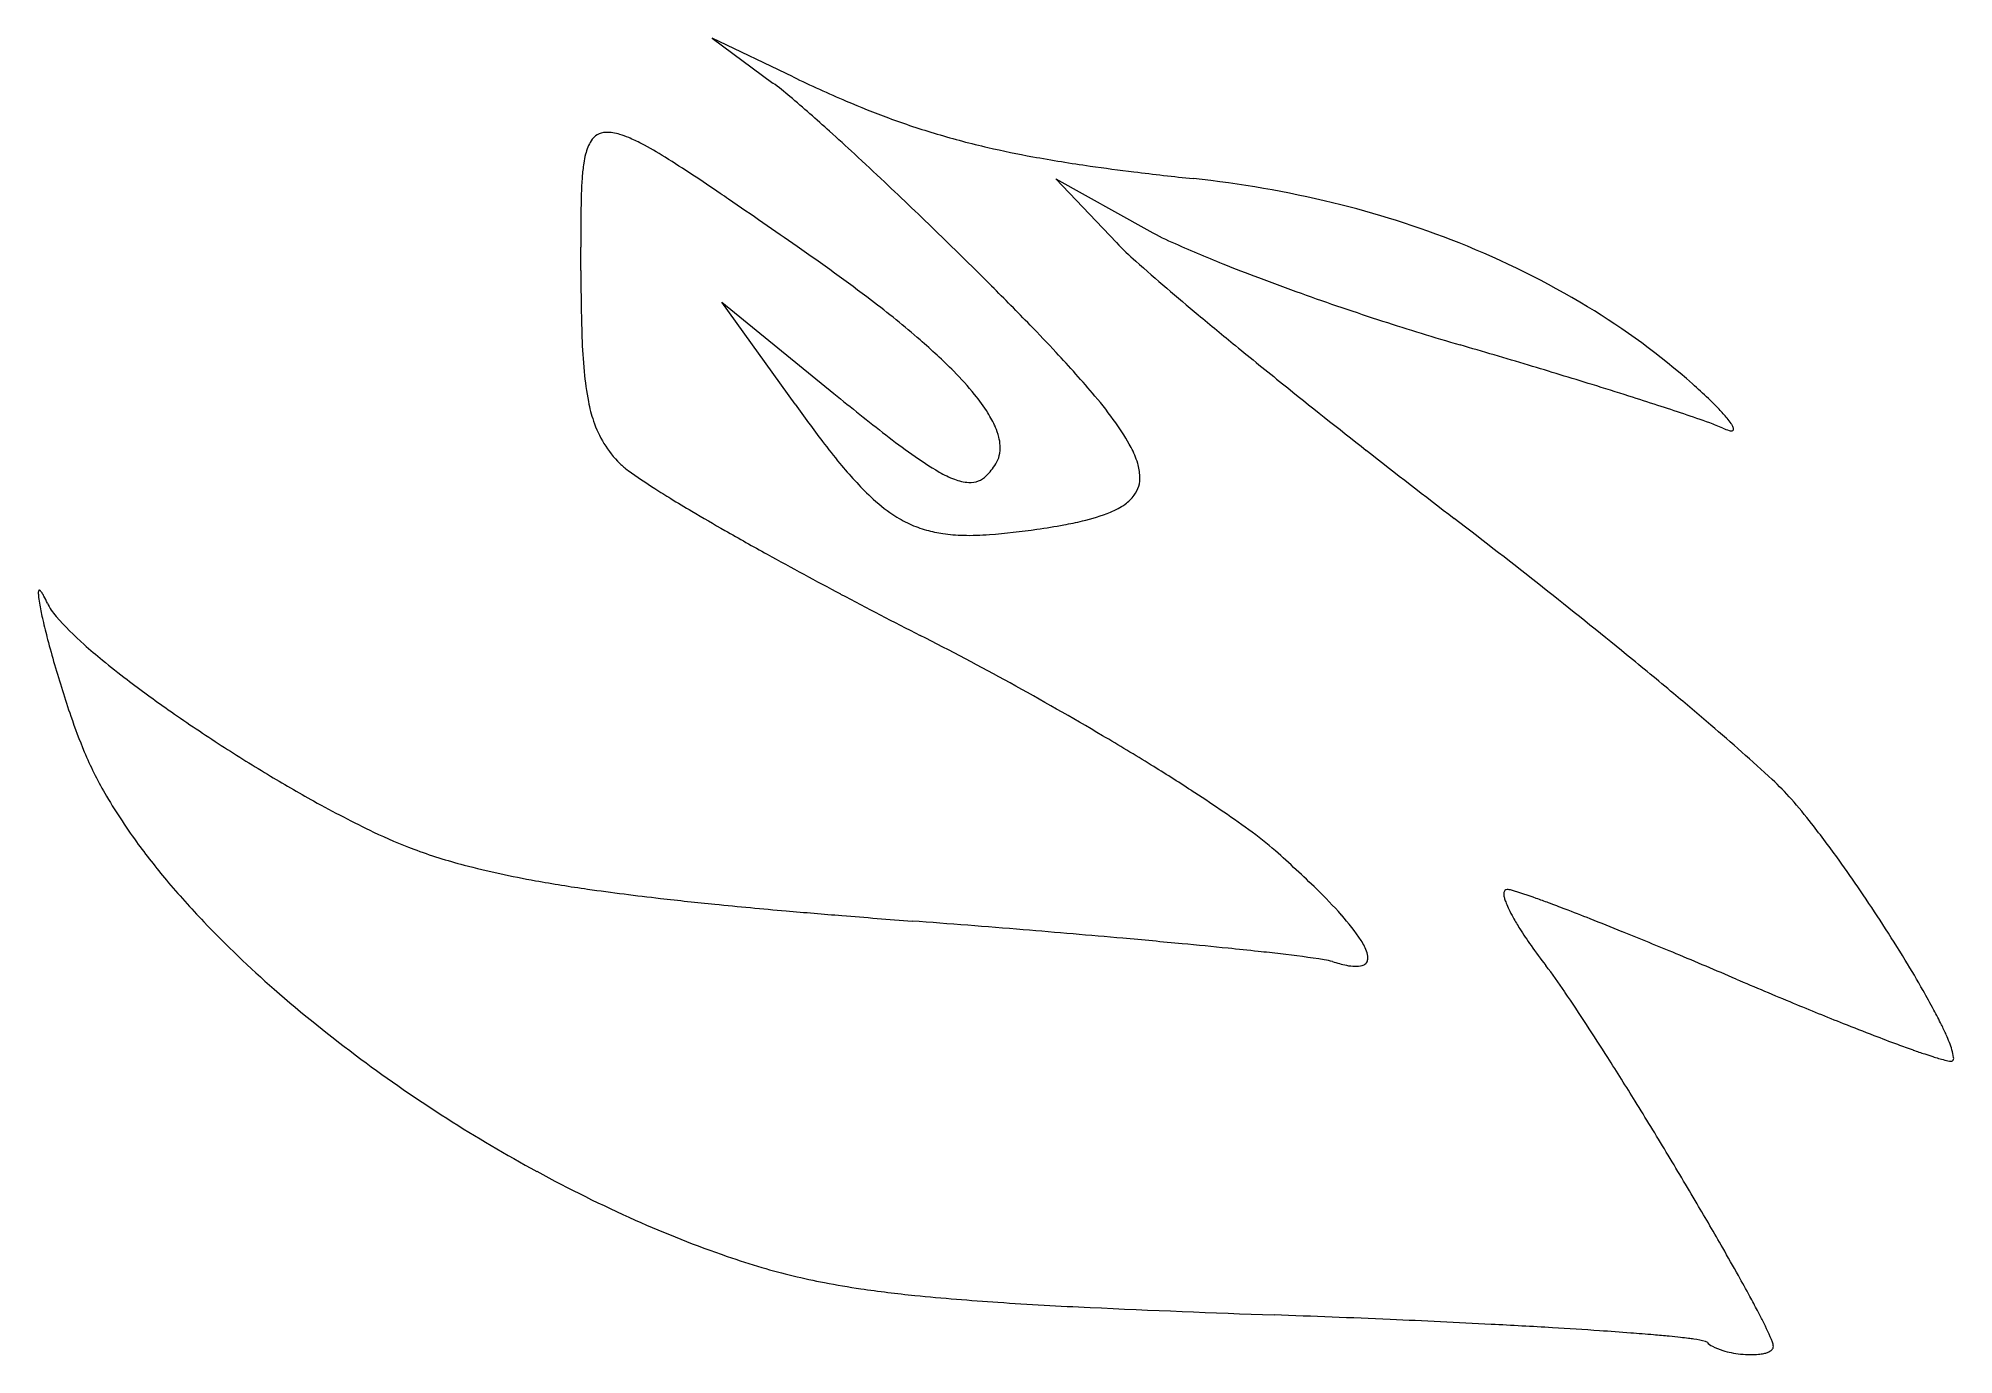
# Model space of a CAD drawing. Header units: millimetres. Extents: x 88.8 to 181.2, y -193.9 to -130.4.
import ezdxf

# ---------------------------------------------------------------- set-up
doc = ezdxf.new("R2010")
doc.units = ezdxf.units.MM
doc.layers.add('3', color=5, linetype='Continuous', lineweight=0, true_color=0x0000ff)

msp = doc.modelspace()

# ---------------------------------------------------------------- linework, layer by layer
at = {"layer": '3'}
for p, q in [((125.22, -132.309), (121.322, -130.448)), ((121.322, -130.448), (124.246, -132.602)), ((140.812, -140.291), (137.889, -137.225)), ((137.889, -137.225), (142.274, -139.663)), ((125.313, -148.077), (121.778, -143.157)), ((121.778, -143.157), (127.192, -147.566)), ((172.484, -193.477), (172.484, -193.477))]:
    msp.add_line(p, q, dxfattribs=at)
for centre, radius, start, end in [((115.354, -144.673), 14.992, 49.62388, 53.6245), ((155.219, -69.471), 69.632, 244.48053, 246.79316), ((67.565, -200.873), 88.764, 47.98001, 49.62388), ((144.563, -94.325), 42.59, 246.79316, 249.75032), ((143.057, -98.406), 38.24, 249.75032, 253.44707), ((117.507, -136.608), 2.365, 148.90635, 165.87204), ((116.203, -135.822), 0.843, 120.29716, 148.90635), ((116.197, -135.811), 0.829, 90.90463, 120.29716), ((116.219, -137.23), 2.249, 73.17978, 90.90463), ((115.682, -139.007), 4.105, 66.8853, 73.17978), ((113.696, -143.661), 9.165, 62.67372, 66.8853), ((110.858, -149.153), 15.347, 57.74062, 62.67372), ((36.548, -235.296), 135.1, 47.29376, 47.98001), ((143.706, -96.222), 40.518, 253.44707, 257.03833), ((145.227, -89.614), 47.299, 257.03833, 259.71361), ((125.198, -137.932), 10.177, 171.72326, 175.54931), ((119.435, -137.094), 4.354, 165.87204, 171.72326), ((71.625, -211.31), 88.85, 55.69091, 57.74062), ((-9.09, -284.742), 202.388, 46.73307, 47.29376), ((150.295, -61.691), 75.678, 259.71361, 261.82854), ((153.794, -37.322), 100.297, 261.82854, 263.04866), ((130.81, -138.369), 15.806, 175.54931, 178.3398), ((-32.665, -309.789), 236.784, 45.86054, 46.73307), ((163.775, 44.541), 182.766, 263.04866, 263.95251), ((139.075, -188.61), 51.689, 76.39529, 83.95268), ((173.296, -139.6), 58.31, 178.3398, 179.79256), ((70.017, -213.667), 91.704, 55.38198, 55.69091), ((-3308.18, -5107.348), 6038.159, 55.3439061, 55.3819779), ((140.522, -182.632), 45.539, 68.34288, 76.39529), ((283.541, -140), 168.556, 179.79256, 180.17483), ((-31.675, -308.769), 235.364, 44.98539, 45.86054), ((151.733, -129.877), 15.09, 223.63941, 228.55126), ((150.069, -125.643), 16.042, 240.92731, 245.75721), ((169.242, -83.065), 62.737, 245.75721, 248.19898), ((141.866, -179.246), 41.896, 58.88447, 68.34288), ((-253.571, -141.638), 368.559, 0, 0.17483), ((69.14, -221.884), 98.963, 52.78398, 55.34388), ((235.369, -35.172), 141.439, 228.55126, 230.15519), ((212.862, -141.638), 97.874, 180, 181.87482), ((179.082, -58.466), 89.231, 248.19898, 249.37929), ((192.34, -23.232), 126.877, 249.37929, 250.36911), ((100.982, -179.958), 46.317, 49.04173, 52.78398), ((-0.952, -278.062), 191.925, 44.19706, 44.98542), ((198.14, -6.971), 144.142, 250.36911, 252.01808), ((291.529, 32.125), 229.091, 230.15519, 230.73995), ((145.563, -173.121), 34.741, 48.49521, 58.88447), ((141.614, -143.971), 26.588, 181.87482, 185.47234), ((110.715, -168.745), 31.468, 45.0025, 49.04173), ((71.37, -207.739), 91.051, 43.05247, 44.19706), ((193.19, -22.223), 128.106, 252.01808, 253.76721), ((95.832, -184.885), 57.574, 40.24755, 43.05247), ((372.456, 131.14), 356.97, 230.73995, 231.20839), ((38.765, -552.631), 424.324, 73.30365, 73.76748), ((131.204, -144.968), 16.13, 185.47234, 190.65013), ((122.748, -156.711), 14.45, 39.04017, 45.0025), ((54.103, -501.494), 370.937, 72.80755, 73.30365), ((219.556, -34.167), 146.255, 230.83686, 232.09112), ((126.353, -153.788), 9.809, 32.61966, 39.04017), ((124.988, -160.206), 19.375, 35.41145, 40.24755), ((416.344, 185.742), 427.024, 231.20839, 231.90041), ((73.413, -439.084), 305.608, 72.45962, 72.80755), ((107.915, -329.926), 191.127, 72.01965, 72.45962), ((148.975, -169.265), 29.592, 46.48035, 48.49512), ((122.386, -146.626), 7.157, 190.65013, 198.42633), ((197.672, -96.092), 89.097, 215.69481, 217.12917), ((130.645, -151.041), 4.713, 23.35172, 32.61966), ((132.264, -254.902), 112.25, 70.6734, 72.01965), ((159.253, -158.442), 14.667, 43.61833, 46.48035), ((163.192, -154.688), 9.225, 40.04838, 43.61833), ((120.42, -147.281), 5.085, 198.42633, 211.89746), ((151.056, -122.131), 34.766, 232.09112, 234.66385), ((131.839, -150.525), 3.412, 14.58359, 23.35172), ((131.437, -155.62), 11.462, 28.44102, 35.41145), ((166.917, -156.093), 7.541, 65.47769, 70.6734), ((171.031, -147.075), 2.371, 245.47874, 253.18679), ((168.165, -150.508), 2.729, 33.48183, 40.04838), ((170.45, -148.998), 0.362, 253.18679, 273.00397), ((169.192, -149.829), 1.498, 28.2026, 33.48183), ((170.462, -149.229), 0.131, 273.00397, 301.27577), ((170.028, -149.381), 0.55, 19.48153, 28.2026), ((170.498, -149.287), 0.0629, 301.27577, 342.54815), ((170.259, -149.299), 0.304, 6.16543, 19.48153), ((170.465, -149.277), 0.0976, 342.54815, 6.16543), ((120.663, -147.13), 5.372, 211.89746, 225.00263), ((152.528, -130.27), 32.474, 217.12917, 219.50517), ((141.529, -135.569), 18.293, 234.66385, 239.59741), ((133.131, -150.189), 2.077, 3.3381, 14.58359), ((133.558, -150.164), 1.649, 346.53701, 3.3381), ((137.934, -152.101), 4.073, 16.73474, 28.44102), ((437.877, 213.204), 461.921, 231.90041, 232.56577), ((119.161, -148.632), 3.248, 225.00028, 234.33299), ((133.744, -128.313), 28.258, 234.33299, 237.49394), ((142.286, -138.714), 19.2, 219.50517, 226.06536), ((134.687, -147.229), 4.773, 239.59741, 249.2639), ((132.384, -149.346), 3.065, 314.4378, 328.2824), ((133.802, -150.222), 1.399, 328.28303, 346.53701), ((139.358, -151.673), 2.587, 2.67698, 16.73474), ((144.614, -111.255), 48.485, 237.49394, 238.55411), ((133.867, -149.394), 2.459, 249.2639, 265.92599), ((133.769, -150.781), 1.068, 265.92599, 291.32564), ((133.754, -150.743), 1.109, 291.32564, 314.4378), ((140.588, -151.651), 1.351, 322.80062, 343.93224), ((140.483, -151.621), 1.461, 343.93224, 2.67698), ((163.878, -79.752), 85.411, 238.55411, 239.35287), ((177.81, -56.239), 112.741, 239.35287, 240.28941), ((134.154, -147.154), 7.48, 226.06536, 236.58481), ((136.812, -143.834), 10.146, 283.42695, 291.45026), ((139.338, -150.264), 3.237, 291.45026, 305.67916), ((140.031, -151.228), 2.05, 305.67916, 322.80062), ((211.734, 3.211), 181.19, 240.28941, 241.02816), ((133.38, -148.328), 6.073, 236.58481, 245.21317), ((133.148, -148.83), 5.521, 245.21317, 254.26375), ((133.275, -148.38), 5.988, 254.26375, 262.01689), ((131.612, -116.595), 37.887, 274.66918, 278.14054), ((132.006, -119.351), 35.104, 278.14082, 280.29504), ((135.311, -137.547), 16.61, 280.29504, 283.42695), ((-58.242, -434.892), 354.266, 51.69442, 52.56597), ((133.652, -145.687), 8.707, 262.01689, 268.44485), ((133.736, -142.604), 11.792, 268.44485, 274.66918), ((230.803, 37.652), 220.557, 241.02816, 242.07416), ((-43.125, -415.755), 329.879, 50.79123, 51.69442), ((89.312, -157.181), 0.482, 171.26305, 181.58873), ((91.159, -157.129), 2.33, 181.58873, 186.27931), ((89.037, -157.139), 0.204, 158.03975, 171.26305), ((93.755, -156.844), 4.942, 186.27931, 190.6484), ((88.889, -157.079), 0.0446, 129.53165, 158.03975), ((88.877, -157.064), 0.0256, 76.08877, 129.53165), ((88.861, -157.131), 0.0942, 48.99577, 76.08877), ((107.319, -154.294), 18.744, 190.6484, 192.89144), ((88.75, -157.258), 0.263, 38.58918, 48.99577), ((88.205, -157.693), 0.96, 33.15169, 38.58918), ((87.405, -158.215), 1.915, 27.60509, 33.15169), ((82.316, -160.877), 7.659, 24.83229, 27.60509), ((91.65, -156.557), 2.627, 204.83308, 221.59678), ((246.914, 68.048), 254.96, 242.07416, 243.04703), ((118.195, -151.804), 29.9, 192.89144, 194.73622), ((101.892, -147.465), 16.323, 221.59678, 228.3015), ((138.72, -146.406), 51.123, 194.73622, 196.14702), ((109.035, -139.448), 27.059, 228.3015, 230.76436), ((62.55, -294.523), 151.794, 61.1965, 63.0472), ((142.6, -145.282), 55.163, 196.14702, 198.85069), ((121.07, -124.709), 46.088, 230.76436, 232.65144), ((-9.245, -374.227), 276.284, 50.18258, 50.79123), ((129.192, -114.067), 59.475, 232.65144, 235.02093), ((55.621, -307.125), 166.174, 59.4277, 61.1965), ((53.746, -298.669), 177.913, 49.42409, 50.18258), ((116.467, -154.205), 27.549, 198.85069, 202.67687), ((142.689, -94.776), 83.019, 235.02093, 237.02644), ((66.263, -289.111), 145.253, 58.34855, 59.4277), ((97.574, -247.491), 110.533, 47.3744, 49.42409), ((106.874, -158.213), 17.152, 202.67651, 210.11725), ((143.929, -92.865), 85.297, 237.02644, 238.91091), ((136.687, -104.876), 71.272, 238.91091, 240.9725), ((89.519, -251.385), 100.935, 57.05397, 58.34855), ((163.943, -175.379), 12.527, 41.28342, 47.3744), ((115.54, -153.186), 27.171, 210.11725, 216.02764), ((106.354, -225.408), 69.979, 54.29706, 57.05397), ((153.291, -184.732), 26.703, 38.01421, 41.28395), ((129.251, -118.274), 55.949, 240.9725, 244.30917), ((115.073, -147.746), 23.243, 244.30917, 249.48697), ((137.471, -182.109), 16.659, 48.64483, 54.29706), ((130.148, -202.823), 56.078, 35.75806, 38.01421), ((120.099, -149.87), 32.808, 216.02764, 220.10643), ((115.47, -146.687), 24.374, 249.48677, 255.48171), ((111.999, -211.046), 55.21, 45.84536, 48.64445), ((121.039, -125.182), 46.589, 255.48171, 259.81695), ((119.424, -210.545), 69.293, 34.27314, 35.75806), ((128.481, -142.811), 43.767, 220.10643, 223.63765), ((124.855, -103.932), 68.179, 259.81695, 261.95637), ((133.758, -40.933), 131.804, 261.95637, 263.49503), ((134.567, -187.802), 22.812, 41.49016, 45.84536), ((160.003, -171.662), 0.52, 177.84731, 189.20858), ((159.688, -171.65), 0.206, 138.11395, 177.84731), ((160.841, -171.526), 1.37, 189.20858, 196.20266), ((159.642, -171.608), 0.143, 90, 138.11395), ((159.642, -172.207), 0.742, 73.22676, 90), ((152.589, -195.606), 25.181, 70.35725, 73.22676), ((109.763, -217.129), 80.983, 32.89958, 34.27314), ((139.159, 6.434), 179.478, 263.49503, 264.3372), ((151.663, 132.535), 306.198, 264.3372, 264.98197), ((159.274, 219.21), 393.206, 264.98197, 265.37647), ((142.422, -180.855), 12.326, 34.24141, 41.49016), ((161.601, -171.305), 2.161, 196.20266, 201.9412), ((164.109, -170.295), 4.864, 201.9412, 205.76489), ((166.093, -169.337), 7.068, 205.76489, 209.44941), ((144.356, -218.674), 49.674, 69.63267, 70.35725), ((129.77, -257.961), 91.581, 69.09904, 69.63267), ((118.535, -287.382), 123.074, 68.49647, 69.09904), ((134.074, -137.477), 51.495, 223.63765, 228.86272), ((177.463, 444.128), 618.858, 265.376467, 265.690922), ((68.885, -996.858), 826.213, 85.318381, 85.690919), ((82.044, -836.175), 664.992, 84.903133, 85.318381), ((171.667, -166.19), 13.469, 209.44941, 212.11823), ((175.406, -163.843), 17.884, 212.11823, 215.23369), ((88.402, -363.865), 205.279, 68.02991, 68.49647), ((69.619, -410.425), 255.485, 67.40263, 68.02991), ((111.946, -215.716), 78.383, 31.41206, 32.89958), ((93.486, -707.892), 536.2, 84.59678, 84.90313), ((113.53, -495.972), 323.333, 84.20227, 84.59678), ((121.824, -414.291), 241.233, 83.85484, 84.20227), ((133.551, -305.371), 131.684, 83.38458, 83.85484), ((150.822, -175.137), 2.164, 16.88724, 34.24141), ((152.104, -174.748), 0.825, 353.23294, 16.88724), ((182.805, -158.617), 26.942, 215.23369, 217.77188), ((140.837, -242.549), 68.44, 81.60457, 83.38458), ((150.456, -177.374), 2.559, 72.38936, 81.60457), ((153.342, -168.278), 6.984, 252.39125, 258.10867), ((152.398, -172.763), 2.401, 258.10867, 267.86815), ((152.355, -173.921), 1.242, 267.86815, 284.20266), ((152.566, -174.753), 0.384, 284.20266, 313.82325), ((152.62, -174.81), 0.305, 313.82325, 353.23294), ((142.494, -189.854), 24.056, 34.00959, 37.77315), ((44.166, -471.58), 321.726, 66.84365, 67.40263), ((132.05, -203.439), 54.828, 29.63344, 31.41206), ((144.516, -125.523), 67.367, 228.86272, 233.4306), ((268.572, 53.101), 248.93, 246.84361, 247.53321), ((143.572, -196.885), 41.572, 28.15431, 29.63344), ((48.697, -253.144), 137.207, 32.43397, 34.00959), ((245.293, -3.191), 188.015, 247.53321, 248.3267), ((160.151, -188.012), 22.767, 26.15555, 28.15431), ((230.95, -39.282), 149.178, 248.3267, 248.93441), ((165.92, -185.179), 16.341, 24.24527, 26.15555), ((208.87, -96.607), 87.748, 248.93441, 249.72678), ((200.913, -118.148), 64.784, 249.72678, 250.44077), ((173.269, -181.869), 8.28, 21.5616, 24.24527), ((177.538, -180.183), 3.691, 9.78673, 21.5616), ((147.052, -122.104), 71.624, 233.4306, 237.45636), ((-8.074, -289.219), 204.471, 31.73727, 32.43397), ((190.77, -146.697), 34.487, 250.44077, 251.41935), ((187.671, -155.916), 24.761, 251.41935, 252.36129), ((183.996, -167.473), 12.634, 252.36129, 253.67996), ((182.008, -174.263), 5.559, 253.67996, 260.09479), ((181.066, -179.658), 0.0819, 260.09479, 314.99432), ((180.994, -179.586), 0.183, 315.00196, 9.78673), ((-66.097, -325.107), 272.697, 31.134, 31.73727), ((147.099, -122.031), 71.712, 237.45636, 241.47967), ((-65.985, -325.04), 272.565, 30.52548, 31.134), ((145.208, -125.51), 67.752, 241.47967, 245.96286), ((139.912, -137.385), 54.75, 245.96286, 250.95035), ((-1.185, -286.831), 197.339, 29.81033, 30.52548), ((134.732, -152.387), 38.879, 250.95021, 253.53862), ((39.267, -263.654), 150.718, 29.22752, 29.81033), ((132.412, -160.24), 30.689, 253.53862, 256.45206), ((132.748, -158.843), 32.126, 256.45206, 259.21138), ((97.323, -231.171), 84.193, 28.44774, 29.22752), ((134.641, -148.909), 42.239, 259.21138, 261.61776), ((136.459, -136.573), 54.709, 261.61776, 264.37139), ((143.634, -63.771), 127.863, 264.37139, 266.17248), ((117.526, -220.226), 61.216, 27.72133, 28.44774), ((149.281, 20.627), 212.45, 266.17248, 267.37202), ((178.381, 654.642), 847.132, 267.372022, 267.972729), ((123.208, -903.998), 712.484, 87.522941, 87.972628), ((143.322, -206.67), 32.074, 26.71777, 27.72133), ((130.499, -735.457), 543.785, 87.00821, 87.52294), ((136.294, -624.581), 432.758, 86.61665, 87.00821), ((146.734, -447.989), 255.858, 86.10741, 86.61665), ((151.249, -381.64), 189.355, 85.65089, 86.10741), ((157.92, -293.919), 101.381, 85.02699, 85.65089), ((160.376, -265.693), 73.048, 84.43082, 85.02699), ((163.815, -230.424), 37.612, 83.59999, 84.43082), ((157.832, -199.366), 15.83, 22.62932, 26.71777), ((165.018, -219.705), 26.826, 82.78633, 83.59999), ((166.676, -206.601), 13.617, 81.64431, 82.78633), ((167.725, -199.463), 6.402, 76.62422, 81.64431), ((169.167, -193.395), 0.165, 45.00347, 76.62422), ((170.034, -192.528), 1.06, 224.99829, 242.61281), ((170.918, -190.822), 2.982, 242.61281, 253.08971), ((171.25, -189.73), 4.123, 253.08971, 258.78087), ((171.467, -188.636), 5.238, 258.78087, 263.8297), ((171.454, -188.761), 5.113, 263.8297, 269.20493), ((171.43, -190.473), 3.4, 269.20493, 275.79717), ((171.526, -191.416), 2.453, 275.79717, 281.7536), ((171.775, -192.616), 1.227, 281.7536, 290.17801), ((171.988, -193.194), 0.612, 290.17801, 315.58718), ((172.276, -193.477), 0.207, 315.58718, 0), ((171.96, -193.477), 0.523, 0, 22.62932)]:
    msp.add_arc(centre, radius, start, end, dxfattribs=at)

doc.saveas('drawing.dxf')
